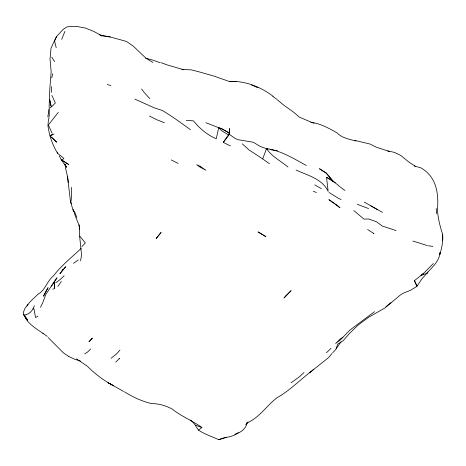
<?xml version="1.0" encoding="UTF-8"?>
<svg xmlns="http://www.w3.org/2000/svg" width="466" height="466" viewBox="0 0 466 466"><rect width="100%" height="100%" fill="white"/><g stroke="black" fill="none" stroke-linecap="round" stroke-linejoin="round"><path stroke-width="0.7" d="M223.301 142.363L229.435 134.33L229.435 128.581L229.237 133.02L228.445 134.942L223.301 142.363L230.326 145.922M49.099 107.244L49.845 88.371L51.167 71.764L50.031 59.217L51.033 48.027L56.497 36.61L62.898 29.626L67.04 26.853L76.086 26.294L85.552 28.111L93.969 31.502L101.734 35.818L110.162 36.954L126.49 41.439L133.48 46.315L145.8 58.052L152.9 62.485M440.061 252.601C439.38 261.263 431.976 267.501 426.402 273.536M440.038 252.619L439.764 254.535C441.867 248.017 443.213 241.242 442.653 234.375C440.067 226.546 438.092 218.606 437.434 210.329C438.791 193.821 436.77 176.859 420.868 167.836M47.823 116.85L49 109.551M80.507 260.797L81.585 255.298L79.622 236.064M205.861 122.692L218.74 127.713L216.224 138.792C207.219 134.89 199.594 128.459 193.46 120.863L186.359 120.339M332.765 352.663L335.846 349.36L337.763 344.17L343.063 340.797L349.85 333.068L358.383 324.884L368.519 317.346L384.986 307.95L400.469 294.891L403.247 293.213L410.68 290.213L416.854 286.392L414.437 280.649L421.095 275.377L422.988 274.724L423.239 273.688L433.333 263.529M51.72 77.909L52.804 73.698M64.92 31.373L61.669 39.447M269.453 163.735L262.69 158.906L266.5 148.596C281.021 150.541 293.673 158.65 306.36 165.488M26.119 314.661C30.325 313.519 33.168 309.645 34.344 305.632M56.497 36.61L54.557 41.014L56.205 47.695M40.466 307.298L42.563 303.11L45.936 294.145L56.992 277.8L51.522 286.101M27.04 306.092C29.585 301.351 34.21 298.147 37.903 294.331M416.854 286.392L422.103 278.604L428.004 272.08M336.458 348.352L340.978 341.84M57.772 286.462L61.366 281.458M49.076 124.125L58.302 112.358M27.913 304.415L24.978 308.358L23.3 312.465C25.729 322.874 35.119 327.767 43.082 333.47M248.052 421.951L245.897 424.742L247.102 422.784C246.007 429 240.497 432.722 234.782 434.289M332.054 353.432L328.571 357.614L309.476 372.771L313.886 369.288M342.976 337.168L340.046 339.108L335.654 343.489L340.361 339.935L349.768 330.173L374.513 311.678M119.96 350.1L116.448 354.003L111.094 358.249M81.958 246.514L85.295 242.99L79.803 236.093M51.58 106.749L55.349 102.957L51.872 95.419M115.766 362.105L119.494 358.436L119.092 358.803M90.66 348.999L87.526 352.075L84.719 353.88M326.456 352.774L331.041 348.312M304.042 372.48L299.679 376.61L291.069 382.825M81.166 248.425C71.682 257.407 61.285 265.515 53.363 275.994C46.99 281.027 45.47 290.015 38.101 294.163M64.197 275.767L60.26 279.449L55.769 282.786M51.831 137.435L56.666 142.194L50.142 135.961L52.507 133.893M310.839 371.664C299.504 380.442 289.322 390.84 276.781 397.9C266.453 405.927 259.143 417.95 246.677 423.064M385.848 306.768L390.898 302.679M190.594 419.983L194.293 423.757L198.429 430.118L201.906 427.514C192.528 420.676 181.536 416.546 172.49 409.241C166.193 405.676 159.028 403.603 151.77 403.614C142.089 401.401 132.921 397.125 124.515 391.854M73.477 263.36L78.276 259.987M37.851 316.239L35.556 317.515L33.925 308.742L33.063 308.946M238.33 432.623C232.831 437.562 225.107 436.625 218.892 439.706C212.001 436.636 204.749 434.271 198.429 430.118M25.974 314.713L24.069 315.68L27.663 320.13L25.7 317.387M50.142 135.961L53.969 134.039M218.892 439.706L226.295 437.312M422.988 274.724L427.444 273.041M52.874 289.077L54.749 288.658L54.184 281.924L54.539 287.761M229.557 81.381C245.244 80.711 260.838 86.915 273.146 96.322M236.448 81.434L228.952 81.358L227.903 80.985M99.59 34.898L110.162 36.954M428.254 245.774L432.838 246.38M310.845 122.261C320.241 123.502 328.885 128.185 336.988 132.88C342.155 138.093 349.255 139.218 355.948 141.006M270.07 149.58L277.538 150.844M100.347 35.521L101.734 35.818M354.876 140.394L370.161 144.081L376.254 147.198L387.683 150.902L394.399 152.388L400.661 155.359L408.507 161.784L415.253 166.234M414.262 165.948L420.402 167.737M145.648 58.244L152.627 60.038L160.03 62.66M107.227 84.503L110.896 85.651M80.618 361.115L74.362 359.1L68.694 356.426M427.351 245.576L412.888 241.027M357.282 204.324L368.623 208.576M268.032 149.237L260.185 146.406L253.242 142.252L238.103 139.695L235.138 138.513L229.435 134.33M218.74 127.713L222.084 128.89L229.237 133.02L221.665 128.779L218.74 127.713L221.449 130.585L228.445 134.942M227.379 80.804L213.463 75.941L199.786 72.044L191.421 69.877L181.909 69.411L183.849 69.784L167.405 64.99L160.956 62.648M396.059 230.559L382.277 226.033L376.435 221.729L368.746 219.008L363.952 219.096L353.805 210.585M195.161 425.05L201.906 427.514M341.095 199.495L339.161 198.755L329.008 192.458M164.358 122.715L156.838 119.756L149.417 116.017M313.327 191.252L316.344 192.534M134.907 99.147L154.502 107.926L162.244 110.425C172.012 116.36 181.28 122.954 190.495 129.769M313.985 123.321L299.469 117.199L294.063 112.539L282.938 104.524L277.293 99.736M296.073 170.049C307.647 175.414 322.344 178.793 328.169 191.439L326.55 177.575M251.535 84.94L257.96 87.8M387.683 150.902L389.465 151.724M171.232 159.937L178.117 163.432M364.336 202.081L377.611 209.741M382.487 212.391L370.814 205.838M314.795 184.909L321.359 188.654M123.665 391.481L108.007 382.656L113.687 385.842C104.139 380.798 95.338 374.221 87.719 366.585M367.604 229.511L373.988 233.617L373.749 233.454M59.234 155.877L61.238 159.721L68.683 164.521L61.821 160.088L63.918 158.457L57.609 153.308L57.365 152.085M76.587 358.872L87.328 366.224M334.169 203.193L328.897 199.646L339.97 207.679L335.339 203.986M262.69 158.906L249.036 149.918L242.291 143.843M68.566 356.356L63.324 352.768L48.313 337.699M42.889 333.266L47.316 336.429M272.831 96.462L276.781 99.299M344.968 190.437C338.596 186.348 333.65 180.365 326.579 177.342L335.334 182.87M288 167.026C280.736 160.933 271.894 156.71 266.5 148.596M68.252 182.509L67.535 176.474L70.483 201.714L73.325 210.923L74.857 212.479L76.878 217.511M149.807 98.67L143.942 92.186L141.617 88.971M24.914 316.286L23.731 314.637L26.708 319.076M61.238 159.721L66.51 167.288L64.826 163.98M51.837 57.167L54.574 61.658M57.545 153.215C52.186 144.594 49.023 134.785 47.835 124.731M414.437 280.649L417.076 285.978M51.953 132.88L48.342 124.923L48.097 122.774L49.25 115.446L49.157 108.258L51.33 106.959L49.582 99.293L50.94 105.887M65.292 164.609L65.974 166.554L65.205 165.284L65.619 168.331L67.751 177.628M73.983 211.325C75.125 217.517 79.045 222.83 79.593 229.126M71.304 203.741L70.919 201.924L71.496 196.984L71.333 187.32M73.162 209.217L73.325 210.923M436.211 208.518L436.671 213.719M79.331 224.781L79.564 235.511M51.481 86.548L51.54 92.385M442.653 234.375L442.688 240.229M44.818 293.353L43.513 296.201L48.056 287.697L44.818 293.353M62.735 269.68L62.094 270.519L62.735 269.68M161.02 232.517L156.25 238.388L161.02 232.517M92.309 338.17L89.018 341.712L92.309 338.17M63.114 269.721L59.893 273.705L65.712 266.738L63.114 269.721M286.054 295.636L284.044 297.972L291.093 290.638L286.054 295.636M423.239 273.688L421.095 275.377L423.239 273.688M200.164 166.257L196.64 164.708L199.792 167.014L205.873 170.23L200.164 166.257M259.667 232.878L258.024 231.928L265.923 236.67L259.667 232.878M326.381 173.136L319.431 168.727L325.862 172.857L333.033 181.134L326.381 173.136"/></g></svg>
